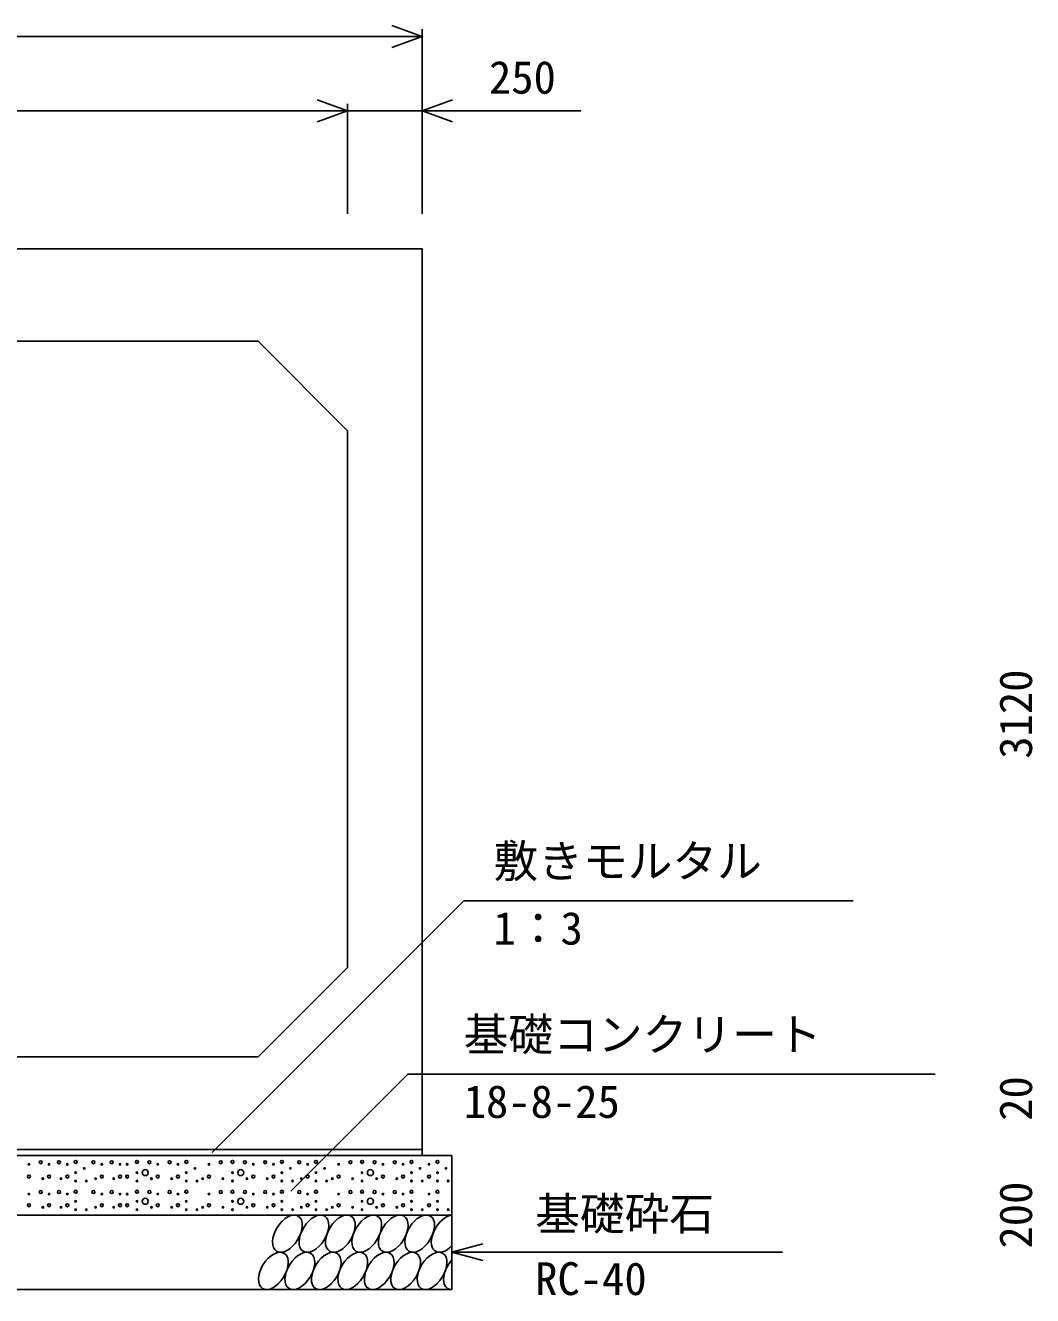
# Model space of a CAD drawing. Units: millimetres, scale not verified. Extents: x -100800 to 100800, y -35640 to 35640.
# Drawn here: x 85829 to 89207, y -21720 to -17460 of the extents above; entities that cross this region are included whole.
import ezdxf
from ezdxf.enums import TextEntityAlignment as Align

# ---------------------------------------------------------------- set-up
doc = ezdxf.new("R2010")
doc.units = ezdxf.units.MM
doc.header["$LTSCALE"] = 120
for name, color, linetype, lineweight in [('0-0_DIM', 7, 'Continuous', 25), ('0-2_HATCH', 6, 'Continuous', 25), ('0-5_OUTLINE', 3, 'Continuous', 25)]:
    doc.layers.add(name, color=color, linetype=linetype, lineweight=lineweight)
doc.styles.add('ＭＳ ゴシック', font='')
doc.styles.get('ＭＳ ゴシック').set_extended_font_data('MS Gothic')

msp = doc.modelspace()

# ---------------------------------------------------------------- linework, layer by layer
at = {"layer": '0-0_DIM'}
for p, q in [((83159.1, -17497.4), (87159.1, -17497.4)), ((87159.1, -17473.4), (87159.1, -18092)), ((86909.1, -17723.4), (86909.1, -18092)), ((87691.8, -17747.4), (87159.1, -17747.4)), ((87299, -20395.8), (86454.9, -21239.8)), ((87299, -20395.8), (88604.7, -20395.8)), ((87111.3, -20976.9), (86718.5, -21369.7)), ((87111.3, -20976.9), (88880.3, -20976.9)), ((87259.1, -21574.7), (87363.4, -21546.7)), ((87259.1, -21574.7), (88368, -21574.7)), ((87259.1, -21574.7), (87363.4, -21602.7))]:
    msp.add_line(p, q, dxfattribs=at)
for points in [[(87057.6, -17534.3), (87159.1, -17497.4), (87057.6, -17460.4)], [(86807.6, -17784.3), (86909.1, -17747.4), (86807.6, -17710.4)], [(87260.6, -17784.3), (87159.1, -17747.4), (87260.6, -17710.4)], [(83159.1, -17747.4), (83409.1, -17747.4), (86909.1, -17747.4), (87159.1, -17747.4)]]:
    msp.add_lwpolyline(points, dxfattribs=at)
at = {"layer": '0-2_HATCH'}
for centre, radius in [((85840.4, -21279.5), 2.5), ((85880.2, -21272.5), 5), ((85908.2, -21279.5), 2.5), ((85941.3, -21272.5), 5), ((85969.3, -21279.5), 2.5), ((85997.3, -21271.6), 5), ((86026.2, -21293.5), 2.5), ((86056.9, -21272.5), 5), ((86085, -21279.5), 2.5), ((86118, -21272.5), 5), ((86146.1, -21279.5), 2.5), ((86170, -21279.5), 2.5), ((86202.9, -21271.6), 5), ((86244.6, -21272.5), 5), ((86272.6, -21279.5), 2.5), ((86312.4, -21272.5), 5), ((86340.4, -21279.5), 2.5), ((86368.5, -21271.6), 5), ((86397.3, -21293.5), 2.5), ((86444.4, -21279.5), 2.5), ((86484.1, -21272.5), 5), ((86523.2, -21271.6), 5), ((86565, -21272.5), 5), ((86593, -21279.5), 2.5), ((86632.8, -21272.5), 5), ((86660.8, -21279.5), 2.5), ((86688.8, -21271.6), 5), ((86717.7, -21293.5), 2.5), ((86747.1, -21272.5), 5), ((86775.2, -21279.5), 2.5), ((86803.2, -21271.6), 5), ((86832.1, -21293.5), 2.5), ((86879.2, -21279.5), 2.5), ((86918.9, -21272.5), 5), ((86958, -21271.6), 5), ((86999.7, -21272.5), 5), ((87027.8, -21279.5), 2.5), ((87067.5, -21272.5), 5), ((87095.5, -21279.5), 2.5), ((87123.6, -21271.6), 5), ((87152.5, -21293.5), 2.5), ((87182.7, -21279.5), 2.5), ((87210.8, -21271.6), 5), ((87239.6, -21293.5), 2.5), ((85840.4, -21320.7), 5), ((85887.2, -21327.7), 2.5), ((85908.2, -21320.7), 5), ((85948.3, -21327.7), 2.5), ((85969.3, -21320.7), 5), ((85997.3, -21307.5), 2.5), ((85997.3, -21335.6), 2.5), ((86033.2, -21335.6), 2.5), ((86064, -21327.7), 2.5), ((86085, -21320.7), 5), ((86125, -21327.7), 2.5), ((86146.1, -21320.7), 5), ((86170, -21320.7), 5), ((86202.9, -21307.5), 2.5), ((86202.9, -21335.6), 2.5), ((86230.6, -21307.5), 10), ((86251.6, -21327.7), 2.5), ((86272.6, -21320.7), 5), ((86319.4, -21327.7), 2.5), ((86340.4, -21320.7), 5), ((86368.5, -21307.5), 2.5), ((86368.5, -21335.6), 2.5), ((86404.3, -21335.6), 2.5), ((86423.4, -21327.7), 2.5), ((86444.4, -21320.7), 5), ((86491.1, -21327.7), 2.5), ((86523.2, -21307.5), 2.5), ((86523.2, -21335.6), 2.5), ((86551, -21307.5), 10), ((86572, -21327.7), 2.5), ((86593, -21320.7), 5), ((86639.8, -21327.7), 2.5), ((86660.8, -21320.7), 5), ((86688.8, -21307.5), 2.5), ((86688.8, -21335.6), 2.5), ((86724.7, -21335.6), 2.5), ((86754.1, -21327.7), 2.5), ((86775.2, -21320.7), 5), ((86803.2, -21307.5), 2.5), ((86803.2, -21335.6), 2.5), ((86839.1, -21335.6), 2.5), ((86858.1, -21327.7), 2.5), ((86879.2, -21320.7), 5), ((86925.9, -21327.7), 2.5), ((86958, -21307.5), 2.5), ((86958, -21335.6), 2.5), ((86985.7, -21307.5), 10), ((87006.7, -21327.7), 2.5), ((87027.8, -21320.7), 5), ((87074.5, -21327.7), 2.5), ((87095.5, -21320.7), 5), ((87123.6, -21307.5), 2.5), ((87123.6, -21335.6), 2.5), ((87159.5, -21335.6), 2.5), ((87182.7, -21320.7), 5), ((87210.8, -21307.5), 2.5), ((87210.8, -21335.6), 2.5), ((87246.6, -21335.6), 2.5), ((85840.4, -21379.5), 2.5), ((85880.2, -21372.5), 5), ((85908.2, -21379.5), 2.5), ((85941.3, -21372.5), 5), ((85969.3, -21379.5), 2.5), ((85997.3, -21371.6), 5), ((86056.9, -21372.5), 5), ((86085, -21379.5), 2.5), ((86118, -21372.5), 5), ((86146.1, -21379.5), 2.5), ((86170, -21379.5), 2.5), ((86202.9, -21371.6), 5), ((86244.6, -21372.5), 5), ((86272.6, -21379.5), 2.5), ((86312.4, -21372.5), 5), ((86340.4, -21379.5), 2.5), ((86368.5, -21371.6), 5), ((86444.4, -21379.5), 2.5), ((86484.1, -21372.5), 5), ((86523.2, -21371.6), 5), ((86565, -21372.5), 5), ((86593, -21379.5), 2.5), ((86632.8, -21372.5), 5), ((86660.8, -21379.5), 2.5), ((86688.8, -21371.6), 5), ((86747.1, -21372.5), 5), ((86775.2, -21379.5), 2.5), ((86803.2, -21371.6), 5), ((86879.2, -21379.5), 2.5), ((86918.9, -21372.5), 5), ((86958, -21371.6), 5), ((86999.7, -21372.5), 5), ((87027.8, -21379.5), 2.5), ((87067.5, -21372.5), 5), ((87095.5, -21379.5), 2.5), ((87123.6, -21371.6), 5), ((87182.7, -21379.5), 2.5), ((87210.8, -21371.6), 5), ((85840.4, -21416.8), 5), ((85887.2, -21423.8), 2.5), ((85908.2, -21416.8), 5), ((85948.3, -21423.8), 2.5), ((85969.3, -21416.8), 5), ((85997.3, -21403.6), 2.5), ((86064, -21423.8), 2.5), ((86085, -21416.8), 5), ((86125, -21423.8), 2.5), ((86146.1, -21416.8), 5), ((86170, -21416.8), 5), ((86202.9, -21403.6), 2.5), ((86230.6, -21403.6), 10), ((86251.6, -21423.8), 2.5), ((86272.6, -21416.8), 5), ((86319.4, -21423.8), 2.5), ((86340.4, -21416.8), 5), ((86368.5, -21403.6), 2.5), ((86423.4, -21423.8), 2.5), ((86444.4, -21416.8), 5), ((86491.1, -21423.8), 2.5), ((86523.2, -21403.6), 2.5), ((86551, -21403.6), 10), ((86572, -21423.8), 2.5), ((86593, -21416.8), 5), ((86639.8, -21423.8), 2.5), ((86660.8, -21416.8), 5), ((86688.8, -21403.6), 2.5), ((86754.1, -21423.8), 2.5), ((86775.2, -21416.8), 5), ((86803.2, -21403.6), 2.5), ((86858.1, -21423.8), 2.5), ((86879.2, -21416.8), 5), ((86925.9, -21423.8), 2.5), ((86958, -21403.6), 2.5), ((86985.7, -21403.6), 10), ((87006.7, -21423.8), 2.5), ((87027.8, -21416.8), 5), ((87074.5, -21423.8), 2.5), ((87095.5, -21416.8), 5), ((87123.6, -21403.6), 2.5), ((87182.7, -21416.8), 5), ((87210.8, -21403.6), 2.5), ((85997.3, -21431.6), 2.5), ((86033.2, -21431.6), 2.5), ((86202.9, -21431.6), 2.5), ((86368.5, -21431.6), 2.5), ((86404.3, -21431.6), 2.5), ((86523.2, -21431.6), 2.5), ((86688.8, -21431.6), 2.5), ((86724.7, -21431.6), 2.5), ((86803.2, -21431.6), 2.5), ((86839.1, -21431.6), 2.5), ((86958, -21431.6), 2.5), ((87123.6, -21431.6), 2.5), ((87159.5, -21431.6), 2.5), ((87210.8, -21431.6), 2.5), ((87246.6, -21431.6), 2.5)]:
    msp.add_circle(centre, radius, dxfattribs=at)
for centre in [(86707.6, -21512.2), (86796.3, -21512.2), (86885, -21512.2), (86973.7, -21512.2), (87062.4, -21512.2), (87151.1, -21512.2), (86660.5, -21637.2), (86749.2, -21637.2), (86837.9, -21637.2), (86926.6, -21637.2), (87015.3, -21637.2), (87104, -21637.2), (87192.7, -21637.2)]:
    msp.add_ellipse(centre, major_axis=(36.4, 58.9), ratio=0.5792, dxfattribs=at)
for centre, start_param, end_param in [((87239.8, -21512.2), 0.419949, 4.357003), ((87281.4, -21637.2), 1.28053, 3.496422)]:
    msp.add_ellipse(centre, major_axis=(36.4, 58.9), ratio=0.5792, start_param=start_param, end_param=end_param, dxfattribs=at)
at = {"layer": '0-5_OUTLINE'}
for p, q in [((83709.1, -18519.7), (86609.1, -18519.7)), ((86909.1, -18819.7), (86609.1, -18519.7)), ((86909.1, -18819.7), (86909.1, -20619.7)), ((86609.1, -20919.7), (86909.1, -20619.7)), ((86609.1, -20919.7), (83709.1, -20919.7)), ((83059.1, -21249.7), (87259.1, -21249.7)), ((87159.1, -21229.7), (83159.1, -21229.7)), ((87259.1, -21249.7), (87259.1, -21699.7)), ((83059.1, -21449.7), (87259.1, -21449.7)), ((83059.1, -21699.7), (87259.1, -21699.7))]:
    msp.add_line(p, q, dxfattribs=at)
msp.add_lwpolyline([(83159.1, -18209.7), (87159.1, -18209.7), (87159.1, -21249.7)], dxfattribs=at)

# ---------------------------------------------------------------- texts
at = {"layer": '0-0_DIM', "style": 'ＭＳ ゴシック'}
for s, p in [('250', (87383.4, -17722.4)), ('敷きモルタル', (87398.6, -20350.8)), ('1：3', (87398.6, -20576)), ('基礎コンクリート', (87298.6, -20932)), ('18-8-25', (87298.6, -21157.1)), ('基礎砕石', (87538.3, -21533.5)), ('RC-40', (87538.3, -21751.1))]:
    msp.add_text(s, height=110, dxfattribs=at).set_placement(p, align=Align.BOTTOM_LEFT)
for s, p in [('3120', (89238, -19919.7)), ('20', (89238, -21133.8)), ('200', (89238, -21562.2))]:
    msp.add_text(s, height=110, rotation=90, dxfattribs=at).set_placement(p, align=Align.BOTTOM_LEFT)

doc.saveas('drawing.dxf')
